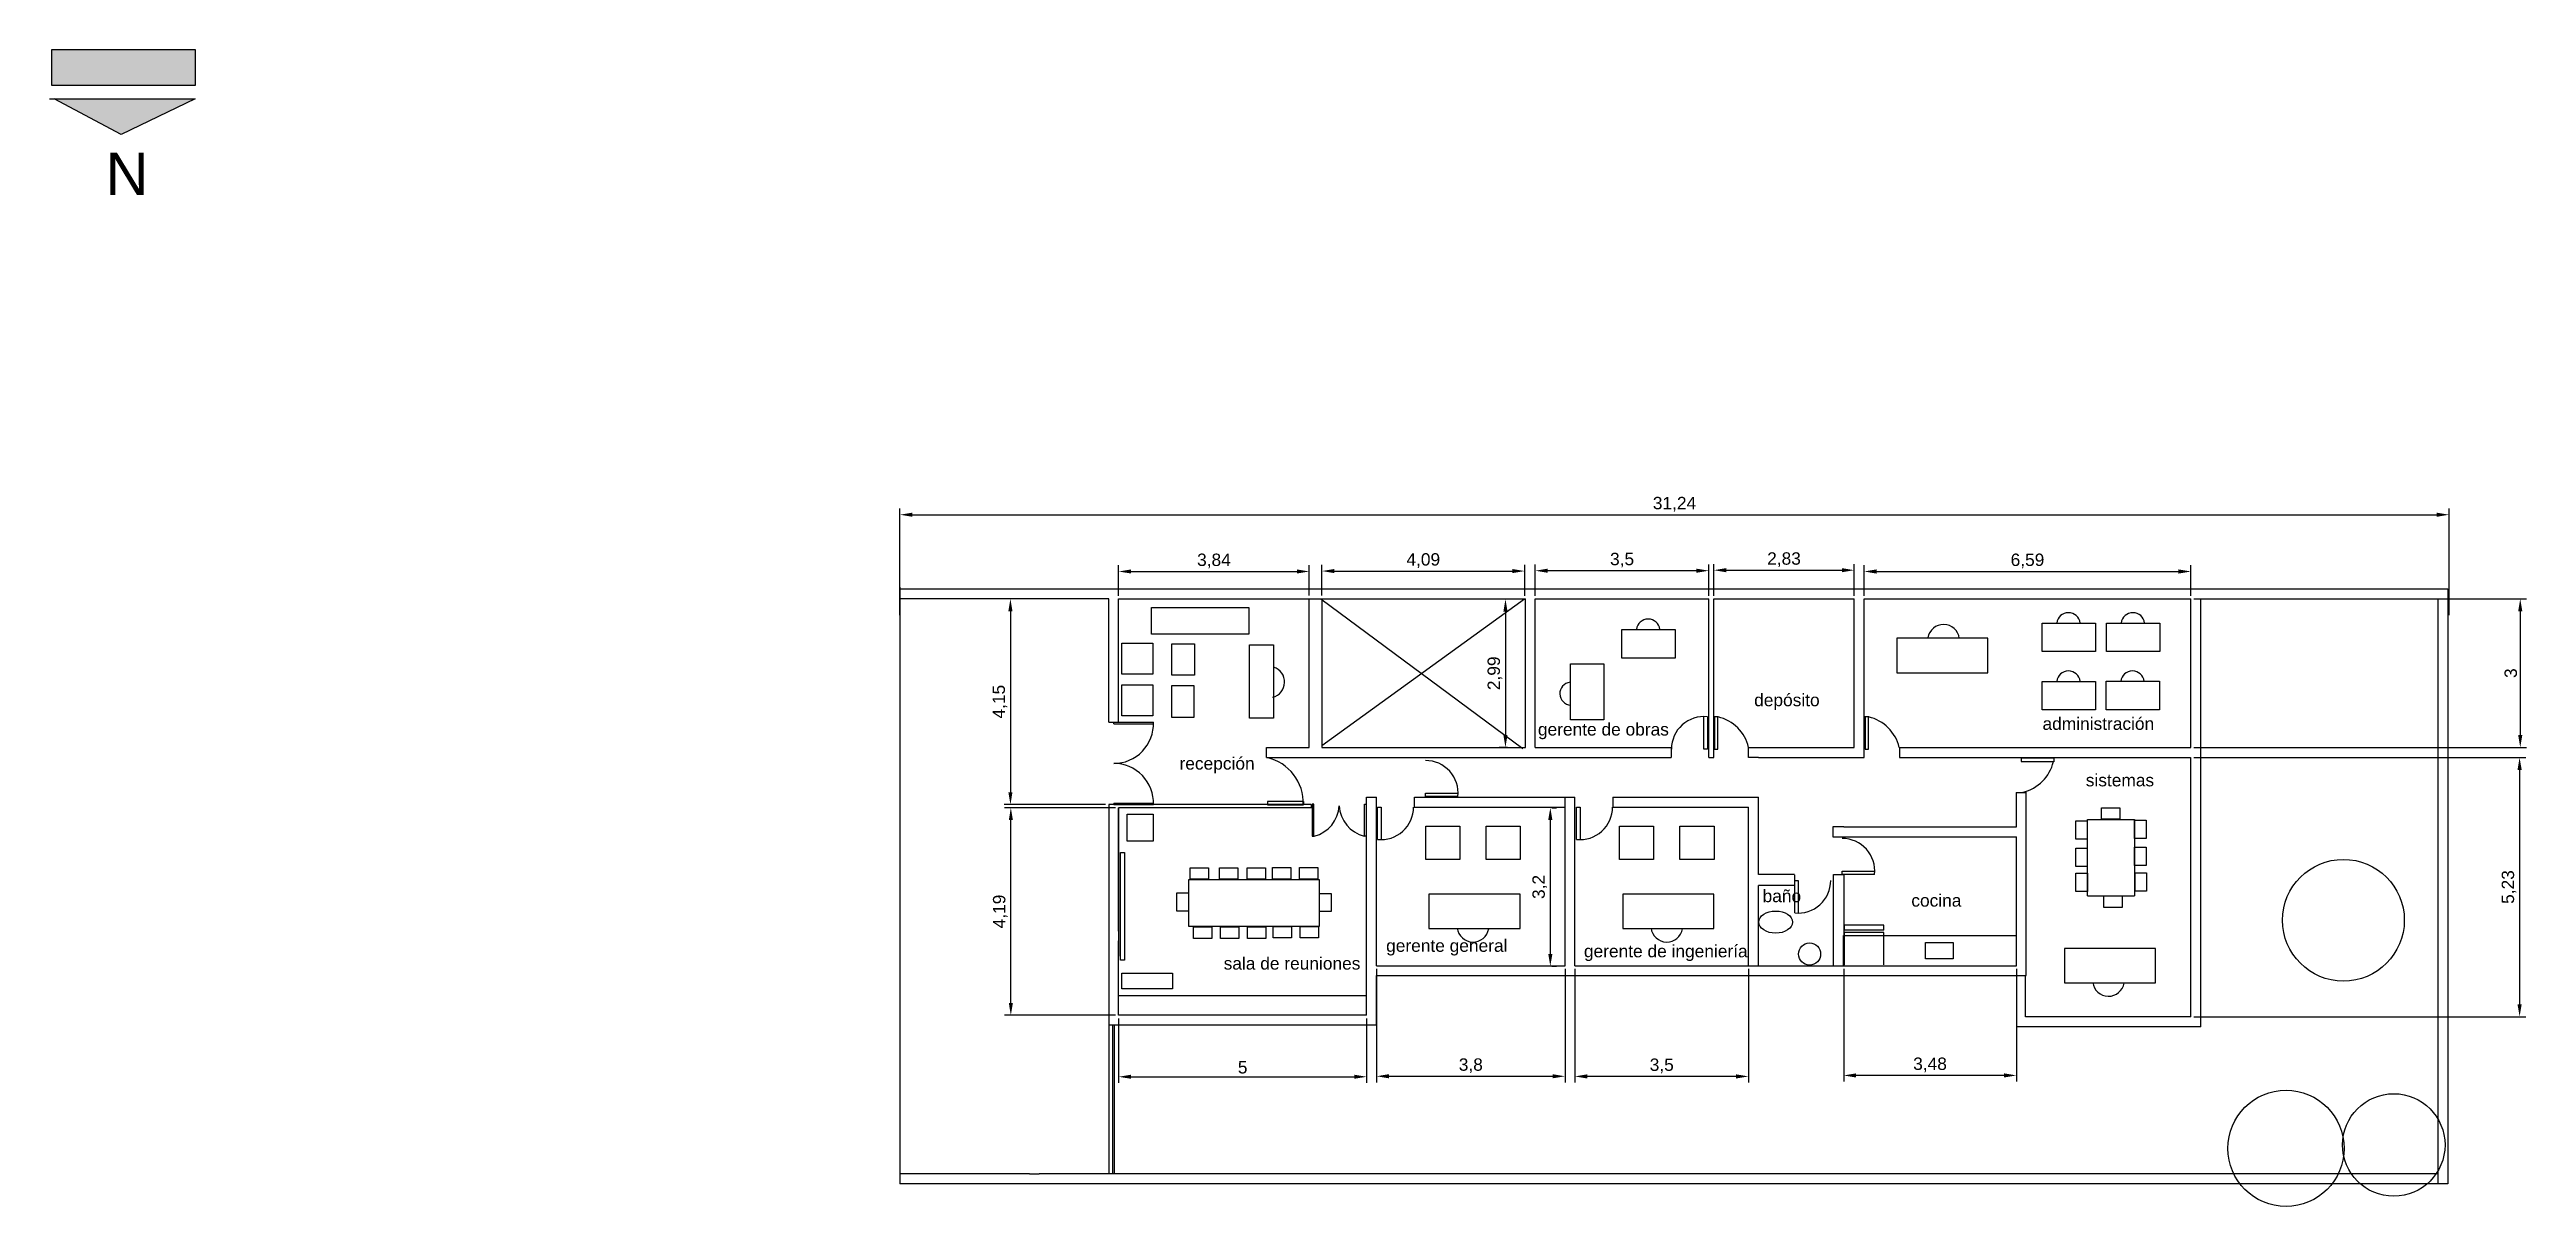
# Model space of a CAD drawing. Header units: millimetres. Extents: x 1505 to 2005, y 1059 to 1293.
import ezdxf

# ---------------------------------------------------------------- set-up
doc = ezdxf.new("R2010")
doc.units = ezdxf.units.MM
doc.styles.get("Standard").update_dxf_attribs({"font": 'arial.ttf'})
doc.dimstyles.new('ISO-25', dxfattribs={"dimtxt": 2.5, "dimasz": 2.5, "dimexe": 1.25, "dimexo": 0.625, "dimtad": 1, "dimlfac": 0.1, "dimtxsty": 'Standard', "dimcen": 2.5, "dimadec": 0, "dimazin": 0, "dimtfac": 1, "dimtmove": 0, "dimatfit": 3, "dimfxl": 1, "dimarcsym": 0})

# ---------------------------------------------------------------- blocks, each defined once
blk = doc.blocks.new('*D380')
at = {"color": 0, "lineweight": -2, "transparency": 16777216}
for p, q in [((1676.91, 1178.66), (1676.91, 1200.14)), ((1679.41, 1198.89), (1986.76, 1198.89)), ((1989.26, 1178.66), (1989.26, 1200.14))]:
    blk.add_line(p, q, dxfattribs=at)
at = {"color": 0, "transparency": 16777216}
for points in [[(1679.41, 1199.3), (1679.41, 1198.47), (1676.91, 1198.89)], [(1986.76, 1199.3), (1986.76, 1198.47), (1989.26, 1198.89)]]:
    blk.add_solid(points, dxfattribs=at)
at = {"layer": 'Defpoints', "color": 0, "transparency": 16777216}
for p in [(1989.26, 1198.89), (1676.91, 1178.03), (1989.26, 1178.03)]:
    blk.add_point(p, dxfattribs=at)
at = {"color": 0, "transparency": 16777216, "insert": (1833.08, 1201.01), "char_height": 2.5, "attachment_point": 5}
blk.add_mtext('31,24', dxfattribs=at)
blk = doc.blocks.new('*D391')
at = {"color": 0, "lineweight": -2, "transparency": 16777216}
for p, q in [((1808.32, 1139.81), (1809.29, 1139.81)), ((1808.04, 1137.31), (1808.04, 1110.33)), ((1808.32, 1107.83), (1809.29, 1107.83))]:
    blk.add_line(p, q, dxfattribs=at)
at = {"color": 0, "transparency": 16777216}
for points in [[(1807.62, 1137.31), (1808.46, 1137.31), (1808.04, 1139.81)], [(1807.62, 1110.33), (1808.46, 1110.33), (1808.04, 1107.83)]]:
    blk.add_solid(points, dxfattribs=at)
at = {"layer": 'Defpoints', "color": 0, "transparency": 16777216}
for p in [(1807.69, 1139.81), (1807.69, 1107.83), (1808.04, 1107.83)]:
    blk.add_point(p, dxfattribs=at)
at = {"color": 0, "transparency": 16777216, "insert": (1805.91, 1123.82), "char_height": 2.5, "attachment_point": 5, "rotation": 90}
blk.add_mtext('3,2', dxfattribs=at)
blk = doc.blocks.new('*D392')
at = {"color": 0, "lineweight": -2, "transparency": 16777216}
for p, q in [((1799.41, 1181.86), (1797.75, 1181.86)), ((1799, 1179.36), (1799, 1154.47)), ((1799.41, 1151.97), (1797.75, 1151.97))]:
    blk.add_line(p, q, dxfattribs=at)
at = {"color": 0, "transparency": 16777216}
for points in [[(1798.58, 1179.36), (1799.41, 1179.36), (1799, 1181.86)], [(1798.58, 1154.47), (1799.41, 1154.47), (1799, 1151.97)]]:
    blk.add_solid(points, dxfattribs=at)
at = {"layer": 'Defpoints', "color": 0, "transparency": 16777216}
for p in [(1800.04, 1181.86), (1799, 1151.97), (1800.04, 1151.97)]:
    blk.add_point(p, dxfattribs=at)
at = {"color": 0, "transparency": 16777216, "insert": (1796.87, 1166.91), "char_height": 2.5, "attachment_point": 5, "rotation": 90}
blk.add_mtext('2,99', dxfattribs=at)
blk = doc.blocks.new('*D400')
at = {"color": 0, "lineweight": -2, "transparency": 16777216}
for p, q in [((1867.2, 1107.31), (1867.2, 1084.56)), ((1902.01, 1107.31), (1902.01, 1084.56)), ((1899.51, 1085.81), (1869.7, 1085.81))]:
    blk.add_line(p, q, dxfattribs=at)
at = {"color": 0, "transparency": 16777216}
for points in [[(1869.7, 1086.23), (1869.7, 1085.39), (1867.2, 1085.81)], [(1899.51, 1086.23), (1899.51, 1085.39), (1902.01, 1085.81)]]:
    blk.add_solid(points, dxfattribs=at)
at = {"layer": 'Defpoints', "color": 0, "transparency": 16777216}
for p in [(1867.2, 1107.93), (1902.01, 1107.93), (1867.2, 1085.81)]:
    blk.add_point(p, dxfattribs=at)
at = {"color": 0, "transparency": 16777216, "insert": (1884.6, 1087.94), "char_height": 2.5, "attachment_point": 5}
blk.add_mtext('3,48', dxfattribs=at)
blk = doc.blocks.new('*D401')
at = {"color": 0, "lineweight": -2, "transparency": 16777216}
for p, q in [((1718.38, 1181.93), (1697.94, 1181.93)), ((1699.19, 1179.43), (1699.19, 1142.92)), ((1718.38, 1140.42), (1697.94, 1140.42))]:
    blk.add_line(p, q, dxfattribs=at)
at = {"color": 0, "transparency": 16777216}
for points in [[(1698.77, 1179.43), (1699.6, 1179.43), (1699.19, 1181.93)], [(1698.77, 1142.92), (1699.6, 1142.92), (1699.19, 1140.42)]]:
    blk.add_solid(points, dxfattribs=at)
at = {"layer": 'Defpoints', "color": 0, "transparency": 16777216}
for p in [(1719.01, 1181.93), (1699.19, 1140.42), (1719.01, 1140.42)]:
    blk.add_point(p, dxfattribs=at)
at = {"color": 0, "transparency": 16777216, "insert": (1697.06, 1161.18), "char_height": 2.5, "attachment_point": 5, "rotation": 90}
blk.add_mtext('4,15', dxfattribs=at)
blk = doc.blocks.new('*D402')
at = {"color": 0, "lineweight": -2, "transparency": 16777216}
for p, q in [((1720.38, 1139.8), (1698.02, 1139.8)), ((1699.27, 1100.43), (1699.27, 1137.3)), ((1720.38, 1097.93), (1698.02, 1097.93))]:
    blk.add_line(p, q, dxfattribs=at)
at = {"color": 0, "transparency": 16777216}
for points in [[(1698.86, 1137.3), (1699.69, 1137.3), (1699.27, 1139.8)], [(1698.86, 1100.43), (1699.69, 1100.43), (1699.27, 1097.93)]]:
    blk.add_solid(points, dxfattribs=at)
at = {"layer": 'Defpoints', "color": 0, "transparency": 16777216}
for p in [(1699.27, 1139.8), (1721.01, 1139.8), (1721.01, 1097.93)]:
    blk.add_point(p, dxfattribs=at)
at = {"color": 0, "transparency": 16777216, "insert": (1697.15, 1118.87), "char_height": 2.5, "attachment_point": 5, "rotation": 90}
blk.add_mtext('4,19', dxfattribs=at)
blk = doc.blocks.new('*D403')
at = {"color": 0, "lineweight": -2, "transparency": 16777216}
for p, q in [((1721.01, 1097.31), (1721.01, 1084.29)), ((1771.01, 1097.31), (1771.01, 1084.29)), ((1723.51, 1085.54), (1768.51, 1085.54))]:
    blk.add_line(p, q, dxfattribs=at)
at = {"color": 0, "transparency": 16777216}
for points in [[(1723.51, 1085.96), (1723.51, 1085.13), (1721.01, 1085.54)], [(1768.51, 1085.96), (1768.51, 1085.13), (1771.01, 1085.54)]]:
    blk.add_solid(points, dxfattribs=at)
at = {"layer": 'Defpoints', "color": 0, "transparency": 16777216}
for p in [(1721.01, 1097.93), (1771.01, 1097.93), (1771.01, 1085.54)]:
    blk.add_point(p, dxfattribs=at)
at = {"color": 0, "transparency": 16777216, "insert": (1746.01, 1087.44), "char_height": 2.5, "attachment_point": 5}
blk.add_mtext('5', dxfattribs=at)
blk = doc.blocks.new('*D404')
at = {"color": 0, "lineweight": -2, "transparency": 16777216}
for p, q in [((1813.01, 1107.31), (1813.01, 1084.36)), ((1848.01, 1107.31), (1848.01, 1084.36)), ((1845.51, 1085.61), (1815.51, 1085.61))]:
    blk.add_line(p, q, dxfattribs=at)
at = {"color": 0, "transparency": 16777216}
for points in [[(1815.51, 1086.03), (1815.51, 1085.19), (1813.01, 1085.61)], [(1845.51, 1086.03), (1845.51, 1085.19), (1848.01, 1085.61)]]:
    blk.add_solid(points, dxfattribs=at)
at = {"layer": 'Defpoints', "color": 0, "transparency": 16777216}
for p in [(1813.01, 1107.93), (1848.01, 1107.93), (1813.01, 1085.61)]:
    blk.add_point(p, dxfattribs=at)
at = {"color": 0, "transparency": 16777216, "insert": (1830.51, 1087.74), "char_height": 2.5, "attachment_point": 5}
blk.add_mtext('3,5', dxfattribs=at)
blk = doc.blocks.new('*D406')
at = {"color": 0, "lineweight": -2, "transparency": 16777216}
for p, q in [((1805.01, 1182.56), (1805.01, 1188.85)), ((1840.01, 1182.56), (1840.01, 1188.85)), ((1837.51, 1187.6), (1807.51, 1187.6))]:
    blk.add_line(p, q, dxfattribs=at)
at = {"color": 0, "transparency": 16777216}
for points in [[(1807.51, 1188.01), (1807.51, 1187.18), (1805.01, 1187.6)], [(1837.51, 1188.01), (1837.51, 1187.18), (1840.01, 1187.6)]]:
    blk.add_solid(points, dxfattribs=at)
at = {"layer": 'Defpoints', "color": 0, "transparency": 16777216}
for p in [(1805.01, 1187.6), (1805.01, 1181.93), (1840.01, 1181.93)]:
    blk.add_point(p, dxfattribs=at)
at = {"color": 0, "transparency": 16777216, "insert": (1822.51, 1189.73), "char_height": 2.5, "attachment_point": 5}
blk.add_mtext('3,5', dxfattribs=at)
blk = doc.blocks.new('*D407')
at = {"color": 0, "lineweight": -2, "transparency": 16777216}
for p, q in [((1841.01, 1182.56), (1841.01, 1188.95)), ((1869.32, 1182.56), (1869.32, 1188.95)), ((1843.51, 1187.7), (1866.82, 1187.7))]:
    blk.add_line(p, q, dxfattribs=at)
at = {"color": 0, "transparency": 16777216}
for points in [[(1843.51, 1188.12), (1843.51, 1187.29), (1841.01, 1187.7)], [(1866.82, 1188.12), (1866.82, 1187.29), (1869.32, 1187.7)]]:
    blk.add_solid(points, dxfattribs=at)
at = {"layer": 'Defpoints', "color": 0, "transparency": 16777216}
for p in [(1869.32, 1187.7), (1841.01, 1181.93), (1869.32, 1181.93)]:
    blk.add_point(p, dxfattribs=at)
at = {"color": 0, "transparency": 16777216, "insert": (1855.16, 1189.83), "char_height": 2.5, "attachment_point": 5}
blk.add_mtext('2,83', dxfattribs=at)
blk = doc.blocks.new('*D408')
at = {"color": 0, "lineweight": -2, "transparency": 16777216}
for p, q in [((1871.32, 1182.56), (1871.32, 1188.69)), ((1937.19, 1182.55), (1937.19, 1188.69)), ((1873.82, 1187.44), (1934.69, 1187.44))]:
    blk.add_line(p, q, dxfattribs=at)
at = {"color": 0, "transparency": 16777216}
for points in [[(1873.82, 1187.86), (1873.82, 1187.02), (1871.32, 1187.44)], [(1934.69, 1187.86), (1934.69, 1187.02), (1937.19, 1187.44)]]:
    blk.add_solid(points, dxfattribs=at)
at = {"layer": 'Defpoints', "color": 0, "transparency": 16777216}
for p in [(1937.19, 1187.44), (1871.32, 1181.93), (1937.19, 1181.93)]:
    blk.add_point(p, dxfattribs=at)
at = {"color": 0, "transparency": 16777216, "insert": (1904.25, 1189.57), "char_height": 2.5, "attachment_point": 5}
blk.add_mtext('6,59', dxfattribs=at)
blk = doc.blocks.new('*D409')
at = {"color": 0, "lineweight": -2, "transparency": 16777216}
for p, q in [((1937.81, 1181.93), (2004.85, 1181.93)), ((2003.6, 1179.43), (2003.6, 1154.44)), ((1937.81, 1151.94), (2004.85, 1151.94))]:
    blk.add_line(p, q, dxfattribs=at)
at = {"color": 0, "transparency": 16777216}
for points in [[(2003.19, 1179.43), (2004.02, 1179.43), (2003.6, 1181.93)], [(2003.19, 1154.44), (2004.02, 1154.44), (2003.6, 1151.94)]]:
    blk.add_solid(points, dxfattribs=at)
at = {"layer": 'Defpoints', "color": 0, "transparency": 16777216}
for p in [(1937.19, 1181.93), (1937.19, 1151.94), (2003.6, 1151.94)]:
    blk.add_point(p, dxfattribs=at)
at = {"color": 0, "transparency": 16777216, "insert": (2001.7, 1166.94), "char_height": 2.5, "attachment_point": 5, "rotation": 90}
blk.add_mtext('3', dxfattribs=at)
blk = doc.blocks.new('*D410')
at = {"color": 0, "lineweight": -2, "transparency": 16777216}
for p, q in [((1937.81, 1149.93), (2004.72, 1149.93)), ((2003.47, 1147.43), (2003.47, 1100.16)), ((1937.81, 1097.66), (2004.72, 1097.66))]:
    blk.add_line(p, q, dxfattribs=at)
at = {"color": 0, "transparency": 16777216}
for points in [[(2003.05, 1147.43), (2003.89, 1147.43), (2003.47, 1149.93)], [(2003.05, 1100.16), (2003.89, 1100.16), (2003.47, 1097.66)]]:
    blk.add_solid(points, dxfattribs=at)
at = {"layer": 'Defpoints', "color": 0, "transparency": 16777216}
for p in [(1937.19, 1149.93), (1937.19, 1097.66), (2003.47, 1097.66)]:
    blk.add_point(p, dxfattribs=at)
at = {"color": 0, "transparency": 16777216, "insert": (2001.34, 1123.8), "char_height": 2.5, "attachment_point": 5, "rotation": 90}
blk.add_mtext('5,23', dxfattribs=at)
blk = doc.blocks.new('*D411')
at = {"color": 0, "lineweight": -2, "transparency": 16777216}
for p, q in [((1773.01, 1107.31), (1773.01, 1084.39)), ((1811.01, 1107.31), (1811.01, 1084.39)), ((1775.51, 1085.64), (1808.51, 1085.64))]:
    blk.add_line(p, q, dxfattribs=at)
at = {"color": 0, "transparency": 16777216}
for points in [[(1775.51, 1086.06), (1775.51, 1085.23), (1773.01, 1085.64)], [(1808.51, 1086.06), (1808.51, 1085.23), (1811.01, 1085.64)]]:
    blk.add_solid(points, dxfattribs=at)
at = {"layer": 'Defpoints', "color": 0, "transparency": 16777216}
for p in [(1773.01, 1107.93), (1811.01, 1107.93), (1811.01, 1085.64)]:
    blk.add_point(p, dxfattribs=at)
at = {"color": 0, "transparency": 16777216, "insert": (1792.01, 1087.77), "char_height": 2.5, "attachment_point": 5}
blk.add_mtext('3,8', dxfattribs=at)
blk = doc.blocks.new('*D412')
at = {"color": 0, "lineweight": -2, "transparency": 16777216}
for p, q in [((1761.99, 1182.62), (1761.99, 1188.78)), ((1802.87, 1182.53), (1802.87, 1188.78)), ((1764.49, 1187.53), (1800.37, 1187.53))]:
    blk.add_line(p, q, dxfattribs=at)
at = {"color": 0, "transparency": 16777216}
for points in [[(1764.49, 1187.94), (1764.49, 1187.11), (1761.99, 1187.53)], [(1800.37, 1187.94), (1800.37, 1187.11), (1802.87, 1187.53)]]:
    blk.add_solid(points, dxfattribs=at)
at = {"layer": 'Defpoints', "color": 0, "transparency": 16777216}
for p in [(1802.87, 1187.53), (1761.99, 1182), (1802.87, 1181.9)]:
    blk.add_point(p, dxfattribs=at)
at = {"color": 0, "transparency": 16777216, "insert": (1782.43, 1189.65), "char_height": 2.5, "attachment_point": 5}
blk.add_mtext('4,09', dxfattribs=at)
blk = doc.blocks.new('*D413')
at = {"color": 0, "lineweight": -2, "transparency": 16777216}
for p, q in [((1721.01, 1182.56), (1721.01, 1188.69)), ((1759.44, 1182.62), (1759.44, 1188.69)), ((1723.51, 1187.44), (1756.94, 1187.44))]:
    blk.add_line(p, q, dxfattribs=at)
at = {"color": 0, "transparency": 16777216}
for points in [[(1723.51, 1187.86), (1723.51, 1187.03), (1721.01, 1187.44)], [(1756.94, 1187.86), (1756.94, 1187.03), (1759.44, 1187.44)]]:
    blk.add_solid(points, dxfattribs=at)
at = {"layer": 'Defpoints', "color": 0, "transparency": 16777216}
for p in [(1759.44, 1187.44), (1721.01, 1181.93), (1759.44, 1182)]:
    blk.add_point(p, dxfattribs=at)
at = {"color": 0, "transparency": 16777216, "insert": (1740.22, 1189.57), "char_height": 2.5, "attachment_point": 5}
blk.add_mtext('3,84', dxfattribs=at)

msp = doc.modelspace()

# ---------------------------------------------------------------- hatches: boundary and pattern name
h = msp.add_hatch(color=7)
h.paths.add_polyline_path([(1505.902, 1292.707), (1505.902, 1285.479), (1534.839, 1285.479), (1534.839, 1292.707)])
h.paths.add_polyline_path([(1506.354, 1282.768), (1519.918, 1275.54), (1534.839, 1282.768)])

# ---------------------------------------------------------------- linework, layer by layer
for p, q in [((1505.45, 1282.768), (1534.839, 1282.768)), ((1519.918, 1275.54), (1506.354, 1282.768)), ((1534.839, 1282.768), (1519.918, 1275.54)), ((1676.905, 1184.29), (1676.905, 1063.933)), ((1676.905, 1183.933), (1989.009, 1183.933)), ((1989.009, 1183.933), (1989.009, 1063.933)), ((1719.009, 1181.933), (1676.905, 1181.933)), ((1719.009, 1157.024), (1719.009, 1181.933)), ((1721.009, 1181.933), (1771.009, 1181.933)), ((1721.009, 1181.933), (1770.009, 1181.933)), ((1721.009, 1157.024), (1721.009, 1181.933)), ((1759.436, 1151.933), (1759.436, 1181.997)), ((1761.993, 1181.997), (1761.993, 1151.933)), ((1768.812, 1181.933), (1803.009, 1181.933)), ((1773.009, 1181.933), (1803.009, 1181.933)), ((1803.009, 1151.933), (1803.009, 1181.933)), ((1805.009, 1151.933), (1805.009, 1181.933)), ((1805.009, 1181.933), (1833.009, 1181.933)), ((1805.009, 1181.933), (1834.009, 1181.933)), ((1834.009, 1181.933), (1840.009, 1181.933)), ((1835.009, 1181.933), (1840.009, 1181.933)), ((1840.009, 1149.933), (1840.009, 1181.933)), ((1841.009, 1149.933), (1841.009, 1181.933)), ((1841.009, 1181.933), (1869.316, 1181.933)), ((1841.009, 1181.933), (1848.009, 1181.933)), ((1869.316, 1151.951), (1869.316, 1181.933)), ((1869.316, 1159.185), (1869.316, 1181.933)), ((1871.316, 1149.933), (1871.316, 1181.933)), ((1871.316, 1181.933), (1885.009, 1181.933)), ((1882.666, 1181.933), (1937.185, 1181.933)), ((1904.009, 1181.933), (1937.185, 1181.933)), ((1937.185, 1151.951), (1937.185, 1181.933)), ((1937.185, 1151.945), (1937.185, 1181.926)), ((1939.185, 1095.637), (1939.185, 1181.933)), ((1939.185, 1181.933), (1987.009, 1181.933)), ((1987.009, 1181.933), (1987.009, 1133.943)), ((1719.009, 1157.024), (1721.009, 1157.024)), ((1720.021, 1156.723), (1720.021, 1157.023)), ((1720.021, 1157.023), (1728.015, 1157.023)), ((1720.021, 1157.023), (1728.015, 1157.023)), ((1720.021, 1157.023), (1728.015, 1157.023)), ((1720.021, 1156.723), (1728.021, 1156.723)), ((1841.147, 1158.164), (1841.902, 1158.164)), ((1871.46, 1158.182), (1872.229, 1158.182)), ((1750.848, 1151.933), (1759.436, 1151.933)), ((1750.848, 1149.933), (1750.848, 1151.933)), ((1750.848, 1149.933), (1811.009, 1149.933)), ((1761.993, 1151.933), (1803.009, 1151.933)), ((1805.009, 1151.933), (1832.434, 1151.933)), ((1811.009, 1149.933), (1832.434, 1149.933)), ((1832.434, 1151.875), (1832.434, 1149.933)), ((1840.009, 1149.933), (1840.993, 1149.933)), ((1848.009, 1149.933), (1848.009, 1151.951)), ((1848.009, 1151.933), (1848.009, 1151.933)), ((1850.009, 1149.933), (1848.009, 1149.933)), ((1850.009, 1149.933), (1871.316, 1149.933)), ((1878.424, 1151.941), (1878.424, 1149.945)), ((1878.424, 1149.945), (1937.104, 1149.945)), ((1909.537, 1149.852), (1909.537, 1149.048)), ((1937.185, 1097.66), (1937.185, 1149.933)), ((1719.009, 1140.424), (1719.009, 1065.933)), ((1759.855, 1140.424), (1719.009, 1140.424)), ((1720.021, 1140.736), (1728.021, 1140.736)), ((1720.021, 1140.736), (1720.021, 1140.436)), ((1720.021, 1140.436), (1728.015, 1140.436)), ((1721.009, 1114.933), (1721.009, 1139.801)), ((1721.009, 1139.801), (1721.009, 1109.876)), ((1759.855, 1139.801), (1721.009, 1139.801)), ((1758.283, 1141.066), (1751.005, 1141.066)), ((1751.005, 1141.066), (1751.005, 1140.424)), ((1751.005, 1140.41), (1758.283, 1140.41)), ((1758.283, 1141.066), (1758.283, 1140.41)), ((1759.855, 1140.47), (1759.855, 1139.733)), ((1771.009, 1141.933), (1773.009, 1141.933)), ((1771.009, 1103.933), (1771.009, 1141.933)), ((1773.009, 1107.933), (1773.009, 1141.933)), ((1780.682, 1139.793), (1780.682, 1141.918)), ((1780.684, 1141.933), (1811.009, 1141.933)), ((1780.684, 1139.933), (1811.009, 1139.933)), ((1811.009, 1107.933), (1811.009, 1141.933)), ((1811.009, 1141.933), (1813.009, 1141.933)), ((1813.009, 1107.933), (1813.009, 1141.933)), ((1813.009, 1107.933), (1813.009, 1139.933)), ((1813.009, 1107.933), (1813.009, 1139.933)), ((1820.643, 1141.957), (1820.643, 1139.922)), ((1820.643, 1141.933), (1850.009, 1141.933)), ((1820.643, 1139.933), (1848.009, 1139.933)), ((1848.009, 1107.933), (1848.009, 1139.933)), ((1850.009, 1133.933), (1850.009, 1141.933)), ((1901.987, 1142.897), (1904.08, 1142.897)), ((1902.009, 1135.933), (1902.009, 1142.897)), ((1904.009, 1105.933), (1904.009, 1142.897)), ((1850.009, 1126.304), (1850.009, 1133.933)), ((1864.974, 1135.934), (1864.974, 1133.933)), ((1867.201, 1135.934), (1864.974, 1135.934)), ((1864.974, 1133.933), (1902.009, 1133.933)), ((1867.195, 1135.933), (1902.009, 1135.933)), ((1902.009, 1107.933), (1902.009, 1133.933)), ((1987.009, 1133.933), (1987.009, 1063.933)), ((1773.009, 1113.933), (1773.009, 1132.502)), ((1857.268, 1126.304), (1850.009, 1126.304)), ((1850.009, 1107.933), (1850.009, 1124.117)), ((1857.319, 1124.117), (1850.009, 1124.117)), ((1857.268, 1126.25), (1857.268, 1124.058)), ((1865.105, 1126.301), (1867.118, 1126.301)), ((1865.105, 1107.949), (1865.105, 1126.301)), ((1916.368, 1122.017), (1925.855, 1122.017)), ((1867.123, 1108.017), (1867.123, 1114.017)), ((1867.123, 1114.017), (1902.02, 1114.017)), ((1867.282, 1116.134), (1867.282, 1115.134)), ((1875.282, 1116.134), (1867.282, 1116.134)), ((1875.282, 1115.134), (1867.282, 1115.134)), ((1875.282, 1114.634), (1867.282, 1114.634)), ((1867.282, 1114.634), (1867.282, 1108.134)), ((1875.29, 1115.119), (1875.29, 1116.124)), ((1875.29, 1108.12), (1875.29, 1114.633)), ((1721.009, 1097.933), (1721.009, 1112.933)), ((1771.009, 1097.933), (1771.009, 1103.933)), ((1773.009, 1107.933), (1811.009, 1107.933)), ((1773.009, 1105.933), (1904.009, 1105.933)), ((1773.009, 1104.043), (1773.009, 1105.933)), ((1773.009, 1103.933), (1773.009, 1104.043)), ((1773.009, 1095.933), (1773.009, 1103.933)), ((1813.009, 1107.933), (1902.009, 1107.933)), ((1903.877, 1097.66), (1903.877, 1105.955)), ((1720.96, 1101.935), (1770.983, 1101.935)), ((1719.009, 1097.933), (1705.009, 1097.933)), ((1773.009, 1095.933), (1719.009, 1095.933)), ((1719.786, 1095.933), (1719.786, 1065.933)), ((1720.123, 1095.895), (1720.123, 1065.933)), ((1771.009, 1097.933), (1721.009, 1097.933)), ((1939.185, 1095.637), (1902.054, 1095.637)), ((1937.185, 1097.66), (1903.877, 1097.66)), ((1703.009, 1065.933), (1676.905, 1065.933)), ((1989.009, 1063.933), (1676.905, 1063.933)), ((1703.009, 1065.933), (1705.009, 1065.933)), ((1987.009, 1065.933), (1705.009, 1065.933)), ((1984.009, 1063.933), (1984.009, 1063.933))]:
    msp.add_line(p, q)
at = {"color": 255, "linetype": 'Continuous'}
for p, q in [((1761.78, 1181.904), (1802.501, 1151.764)), ((1761.993, 1152.38), (1802.869, 1181.904)), ((1848.009, 1151.951), (1869.316, 1151.951)), ((1871.316, 1151.951), (1871.51, 1151.951)), ((1878.391, 1151.951), (1902.009, 1151.951)), ((1902.009, 1151.951), (1937.185, 1151.951)), ((1867.195, 1126.304), (1867.195, 1107.933))]:
    msp.add_line(p, q, dxfattribs=at)
for points in [[(1505.902, 1292.707), (1534.839, 1292.707), (1534.839, 1285.479), (1505.902, 1285.479)], [(1727.606, 1180.155), (1747.248, 1180.155), (1747.248, 1174.81), (1727.606, 1174.81)], [(1822.453, 1175.753), (1833.216, 1175.753), (1833.216, 1169.992), (1822.453, 1169.992)], [(1907.191, 1177.045), (1917.954, 1177.045), (1917.954, 1171.284), (1907.191, 1171.284)], [(1920.179, 1177.045), (1930.942, 1177.045), (1930.942, 1171.284), (1920.179, 1171.284)], [(1721.618, 1172.975), (1727.926, 1172.975), (1727.926, 1166.753), (1721.618, 1166.753)], [(1731.719, 1172.835), (1736.27, 1172.835), (1736.27, 1166.533), (1731.719, 1166.533)], [(1747.397, 1172.651), (1752.219, 1172.651), (1752.219, 1157.861), (1747.397, 1157.861)], [(1812.139, 1168.817), (1818.802, 1168.817), (1818.802, 1157.552), (1812.139, 1157.552)], [(1721.618, 1164.567), (1727.926, 1164.567), (1727.926, 1158.344), (1721.618, 1158.344)], [(1731.719, 1164.439), (1736.19, 1164.439), (1736.19, 1157.977), (1731.719, 1157.977)], [(1907.191, 1165.285), (1917.954, 1165.285), (1917.954, 1159.524), (1907.191, 1159.524)], [(1920.1, 1165.289), (1930.863, 1165.289), (1930.863, 1159.528), (1920.1, 1159.528)], [(1722.758, 1138.521), (1727.945, 1138.521), (1727.945, 1133.084), (1722.758, 1133.084)], [(1782.916, 1136.074), (1789.776, 1136.074), (1789.776, 1129.346), (1782.916, 1129.346)], [(1795.113, 1136.074), (1801.973, 1136.074), (1801.973, 1129.346), (1795.113, 1129.346)], [(1821.991, 1136.074), (1828.852, 1136.074), (1828.852, 1129.346), (1821.991, 1129.346)], [(1834.188, 1136.074), (1841.049, 1136.074), (1841.049, 1129.346), (1834.188, 1129.346)], [(1721.398, 1130.79), (1722.163, 1130.79), (1722.163, 1109.044), (1721.398, 1109.044)], [(1735.139, 1125.339), (1761.43, 1125.339), (1761.43, 1115.86), (1735.139, 1115.86)], [(1721.653, 1106.41), (1731.856, 1106.41), (1731.856, 1103.267), (1721.653, 1103.267)]]:
    msp.add_lwpolyline(points, close=True)
for points in [[(1896.279, 1173.97), (1877.905, 1173.97), (1877.905, 1167.023), (1896.279, 1167.023)], [(1760.047, 1140.52), (1760.047, 1134.05), (1760.393, 1134.05), (1760.393, 1140.52)], [(1770.898, 1140.52), (1770.898, 1134.05), (1770.552, 1134.05), (1770.552, 1140.52)], [(1919.179, 1137.469), (1919.179, 1139.793), (1922.867, 1139.793), (1922.867, 1137.469)], [(1916.312, 1133.438), (1913.988, 1133.438), (1913.988, 1137.127), (1916.312, 1137.127)], [(1928.156, 1133.598), (1925.832, 1133.598), (1925.832, 1137.286), (1928.156, 1137.286)], [(1916.312, 1127.974), (1913.988, 1127.974), (1913.988, 1131.662), (1916.312, 1131.662)], [(1928.156, 1128.133), (1925.832, 1128.133), (1925.832, 1131.822), (1928.156, 1131.822)], [(1735.46, 1125.381), (1735.46, 1127.706), (1739.149, 1127.706), (1739.149, 1125.381)], [(1741.334, 1125.381), (1741.334, 1127.706), (1745.023, 1127.706), (1745.023, 1125.381)], [(1746.935, 1125.381), (1746.935, 1127.706), (1750.624, 1127.706), (1750.624, 1125.381)], [(1752.012, 1125.395), (1752.012, 1127.719), (1755.7, 1127.719), (1755.7, 1125.395)], [(1757.476, 1125.395), (1757.476, 1127.719), (1761.165, 1127.719), (1761.165, 1125.395)], [(1916.325, 1122.897), (1914.001, 1122.897), (1914.001, 1126.586), (1916.325, 1126.586)], [(1928.262, 1122.966), (1925.938, 1122.966), (1925.938, 1126.655), (1928.262, 1126.655)], [(1732.747, 1122.634), (1735.072, 1122.634), (1735.072, 1118.946), (1732.747, 1118.946)], [(1761.507, 1122.528), (1763.831, 1122.528), (1763.831, 1118.839), (1761.507, 1118.839)], [(1783.573, 1115.423), (1801.947, 1115.423), (1801.947, 1122.37), (1783.573, 1122.37)], [(1822.649, 1115.423), (1841.023, 1115.423), (1841.023, 1122.37), (1822.649, 1122.37)], [(1919.63, 1119.698), (1919.63, 1122.022), (1923.319, 1122.022), (1923.319, 1119.698)], [(1736.075, 1113.444), (1736.075, 1115.768), (1739.764, 1115.768), (1739.764, 1113.444)], [(1741.54, 1113.444), (1741.54, 1115.768), (1745.228, 1115.768), (1745.228, 1113.444)], [(1747.004, 1113.444), (1747.004, 1115.768), (1750.693, 1115.768), (1750.693, 1113.444)], [(1752.171, 1113.55), (1752.171, 1115.875), (1755.86, 1115.875), (1755.86, 1113.55)], [(1757.636, 1113.55), (1757.636, 1115.875), (1761.324, 1115.875), (1761.324, 1113.55)], [(1883.658, 1112.595), (1889.264, 1112.595), (1889.264, 1109.316), (1883.658, 1109.316)], [(1911.704, 1104.486), (1930.078, 1104.486), (1930.078, 1111.433), (1911.704, 1111.433)]]:
    msp.add_lwpolyline(points, close=True, dxfattribs=at)
for points in [[(1839.704, 1158.152), (1839.704, 1151.625), (1839.021, 1151.625), (1839.021, 1158.188)], [(1841.146, 1158.128), (1841.146, 1151.601), (1841.83, 1151.601), (1841.83, 1158.164)], [(1871.51, 1158.128), (1871.51, 1151.601), (1872.193, 1151.601), (1872.193, 1158.164)], [(1909.482, 1149.805), (1902.96, 1149.805), (1902.96, 1149.122), (1909.482, 1149.122)], [(1773.22, 1133.406), (1773.22, 1139.933), (1773.903, 1139.933), (1773.903, 1133.37)], [(1789.412, 1142.078), (1782.885, 1142.078), (1782.885, 1142.761), (1789.447, 1142.761)], [(1813.347, 1133.406), (1813.347, 1139.933), (1814.03, 1139.933), (1814.03, 1133.37)], [(1857.323, 1118.586), (1857.323, 1125.113), (1858.006, 1125.113), (1858.006, 1118.551)], [(1873.42, 1126.352), (1866.893, 1126.352), (1866.893, 1127.036), (1873.456, 1127.036)]]:
    msp.add_lwpolyline(points, dxfattribs=at)
msp.add_lwpolyline([(1916.368, 1122.017), (1916.368, 1137.392), (1925.846, 1137.392), (1925.846, 1122.017)])
for centre, radius in [((1967.951, 1117.103), 12.276), ((1860.309, 1110.292), 2.233)]:
    msp.add_circle(centre, radius)
for centre, radius in [((1956.372, 1071.097), 11.716), ((1978.098, 1071.787), 10.337)]:
    msp.add_circle(centre, radius, dxfattribs=at)
for centre, radius, start, end in [((1912.508, 1176.746), 2.389, 7.1735, 172.8265), ((1925.496, 1176.746), 2.389, 7.1735, 172.8265), ((1827.77, 1175.455), 2.389, 7.1735, 172.8265), ((1887.319, 1173.541), 3.214, 7.52621, 170.18421), ((1751.319, 1165.134), 3.152, 283.41506, 72.89292), ((1812.27, 1162.806), 2.314, 96.44223, 266.74285), ((1912.508, 1164.986), 2.389, 7.1735, 172.8265), ((1925.418, 1164.99), 2.389, 7.1735, 172.8265), ((1720.021, 1156.723), 8, 270, 2.1491), ((1839.978, 1150.06), 8.269, 13.21987, 76.90044), ((1870.341, 1150.06), 8.269, 13.21987, 76.90044), ((1720.021, 1140.736), 8, 357.8509, 90), ((1748.865, 1140.765), 9.373, 357.82989, 77.34981), ((1901.42, 1150.974), 8.269, 283.21987, 346.90044), ((1792.454, 1115.931), 3.214, 187.52621, 350.18421), ((1831.53, 1115.931), 3.214, 187.52621, 350.18421), ((1920.585, 1104.994), 3.214, 187.52621, 350.18421)]:
    msp.add_arc(centre, radius, start, end)
for centre, radius, start, end in [((1839.021, 1151.625), 6.563, 84.02081, 180), ((1782.885, 1142.761), 6.563, 354.02081, 90), ((1758.781, 1140.54), 6.701, 284.42845, 356.86251), ((1772.164, 1140.54), 6.701, 183.13749, 255.57155), ((1773.903, 1139.933), 6.563, 264.02081, 0), ((1814.03, 1139.933), 6.563, 264.02081, 0), ((1866.893, 1127.036), 6.563, 354.02081, 90), ((1858.006, 1125.113), 6.563, 264.02081, 0)]:
    msp.add_arc(centre, radius, start, end, dxfattribs=at)
msp.add_ellipse((1853.474, 1116.727), major_axis=(3.417, 0), ratio=0.6538464)

# ---------------------------------------------------------------- texts
msp.add_text('N', height=8.583).set_placement((1516.754, 1263.343))
at = {"char_height": 2.5, "attachment_point": 1}
for s, width, insert in [('depósito', 17.90837, (1849.14, 1162.77)), ('\\Pgerente de obras', 35.71634, (1805.544, 1161.024)), ('\\Padministración', 43.56461, (1907.279, 1162.171)), ('\\Precepción', 0.65246, (1733.282, 1154.152)), ('sistemas', 17.90837, (1916.004, 1146.606)), ('\\Pbaño', 35.71634, (1850.84, 1127.418)), ('\\P\\pi12.953;cocina', 35.71634, (1867.882, 1126.521)), ('\\Psala de reuniones', 32.17096, (1742.179, 1113.824)), ('\\Pgerente general', 32.17096, (1774.936, 1117.405)), ('\\Pgerente de ingeniería', 35.71634, (1814.821, 1116.298))]:
    msp.add_mtext_dynamic_manual_height_columns(s, width=width, gutter_width=12.5, heights=[0], dxfattribs=dict(at, insert=insert))

# ---------------------------------------------------------------- dimensions: what is measured, and where the dimension line sits
for base, p1, p2, picture, middle in [((1989.264, 1198.887), (1676.905, 1178.034), (1989.264, 1178.034), '*D380', (1833.085, 1201.014)), ((1759.436, 1187.443), (1721.009, 1181.933), (1759.436, 1181.997), '*D413', (1740.222, 1189.57)), ((1802.869, 1187.526), (1761.993, 1181.997), (1802.869, 1181.904), '*D412', (1782.431, 1189.654)), ((1805.009, 1187.598), (1840.009, 1181.933), (1805.009, 1181.933), '*D406', (1822.509, 1189.726)), ((1869.316, 1187.705), (1841.009, 1181.933), (1869.316, 1181.933), '*D407', (1855.162, 1189.832)), ((1937.185, 1187.442), (1871.316, 1181.933), (1937.185, 1181.926), '*D408', (1904.251, 1189.569)), ((1811.009, 1085.644), (1773.009, 1107.933), (1811.009, 1107.933), '*D411', (1792.009, 1087.772)), ((1813.009, 1085.609), (1848.009, 1107.933), (1813.009, 1107.933), '*D404', (1830.509, 1087.736)), ((1867.195, 1085.811), (1902.009, 1107.933), (1867.195, 1107.933), '*D400', (1884.602, 1087.938)), ((1771.009, 1085.544), (1721.009, 1097.933), (1771.009, 1097.933), '*D403', (1746.009, 1087.44))]:
    dim = msp.add_linear_dim(base=base, p1=p1, p2=p2, dimstyle='ISO-25')
    dim.commit()
    dim.dimension.update_dxf_attribs({"geometry": picture, "text_midpoint": middle})
for base, p1, p2, picture, middle in [((1699.188, 1140.424), (1719.009, 1181.933), (1719.009, 1140.424), '*D401', (1697.061, 1161.178)), ((1798.996, 1151.969), (1800.04, 1181.857), (1800.04, 1151.969), '*D392', (1796.869, 1166.913)), ((2003.604, 1151.945), (1937.185, 1181.926), (1937.185, 1151.945), '*D409', (2001.702, 1166.936)), ((2003.47, 1097.66), (1937.185, 1149.933), (1937.185, 1097.66), '*D410', (2001.342, 1123.796)), ((1699.273, 1139.801), (1721.009, 1097.933), (1721.009, 1139.801), '*D402', (1697.145, 1118.867)), ((1808.04, 1107.832), (1807.692, 1139.805), (1807.692, 1107.832), '*D391', (1805.913, 1123.819))]:
    dim = msp.add_linear_dim(base=base, p1=p1, p2=p2, angle=90, dimstyle='ISO-25')
    dim.commit()
    dim.dimension.update_dxf_attribs({"geometry": picture, "text_midpoint": middle})

doc.saveas('drawing.dxf')
